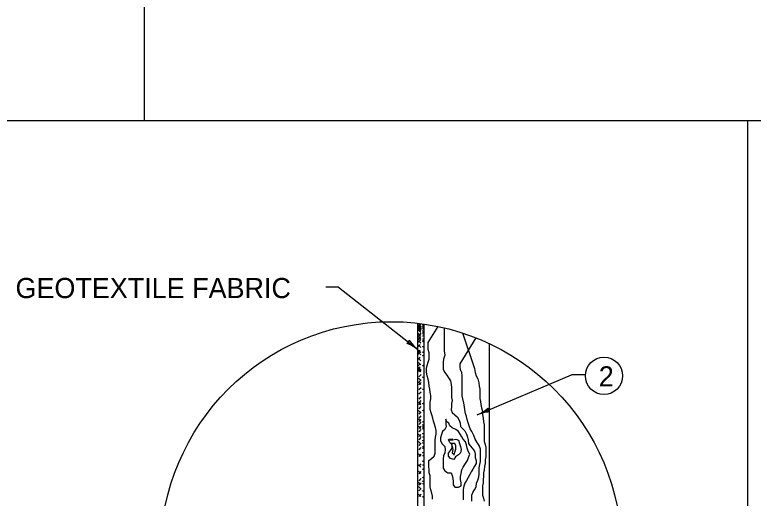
# Model space of a CAD drawing. Extents: x 1007 to 1035.5, y 1000.5 to 1021.5.
# Drawn here: x 1019.97 to 1027.3, y 1005.36 to 1010.16 of the extents above; entities that cross this region are included whole.
import ezdxf

# ---------------------------------------------------------------- set-up
doc = ezdxf.new("R2010")
doc.units = 0
doc.layers.add('Level 11', color=7, linetype='Continuous')

msp = doc.modelspace()

# ---------------------------------------------------------------- linework, layer by layer
at = {"layer": 'Level 11'}
for p, q in [((1021.25, 1021.5), (1021.25, 1009.1098)), ((1007, 1009.1098), (1035.5, 1009.1098)), ((1027.2443, 1000.5), (1027.2443, 1009.1098)), ((1023.1788, 1007.4549), (1023.0538, 1007.4549)), ((1023.1788, 1007.4549), (1023.9683, 1006.8357)), ((1023.9683, 1004.8763), (1023.9683, 1007.0968)), ((1023.995, 1007.0877), (1023.9728, 1007.0653)), ((1023.995, 1007.0854), (1023.9728, 1007.063)), ((1023.995, 1007.0743), (1023.9728, 1007.0519)), ((1023.9973, 1007.0587), (1023.975, 1007.0363)), ((1023.9973, 1007.052), (1023.975, 1007.0296)), ((1023.9767, 1007.0869), (1023.9995, 1007.0643)), ((1023.9767, 1007.0802), (1023.9995, 1007.0575)), ((1023.9767, 1007.0691), (1023.9995, 1007.0464)), ((1023.9767, 1007.0646), (1023.9995, 1007.0419)), ((1023.9767, 1007.0557), (1023.9995, 1007.033)), ((1024.0039, 1007.0431), (1023.9817, 1007.0207)), ((1024.0293, 1004.822), (1024.0293, 1007.0888)), ((1023.9723, 1006.9955), (1023.9951, 1006.9728)), ((1023.9745, 1007.0401), (1023.9973, 1007.0174)), ((1023.9745, 1007.0289), (1023.9973, 1007.0063)), ((1023.9745, 1006.9688), (1023.9973, 1006.9461)), ((1023.9973, 1006.9985), (1023.975, 1006.9761)), ((1023.9995, 1006.9941), (1023.9773, 1006.9717)), ((1023.9906, 1006.959), (1023.9683, 1006.9369)), ((1023.9906, 1006.9495), (1023.9683, 1006.9271)), ((1023.9906, 1006.9266), (1023.9683, 1006.9044)), ((1023.9956, 1006.9641), (1023.9734, 1006.9418)), ((1023.9745, 1006.9527), (1023.9973, 1006.9299)), ((1023.9745, 1006.9236), (1023.9973, 1006.9008)), ((1023.9906, 1006.8846), (1023.9683, 1006.8623)), ((1023.9906, 1006.8294), (1023.9683, 1006.8071)), ((1023.9745, 1006.8782), (1023.9973, 1006.8553)), ((1023.9745, 1006.8294), (1023.9973, 1006.8068)), ((1024.6803, 1004.822), (1024.6803, 1006.8935)), ((1023.9906, 1006.8102), (1023.9683, 1006.7878)), ((1023.9906, 1006.7582), (1023.9683, 1006.736)), ((1023.9745, 1006.8068), (1023.9973, 1006.7841)), ((1023.9906, 1006.6934), (1023.9683, 1006.6711)), ((1023.9745, 1006.7454), (1023.9973, 1006.7227)), ((1023.9748, 1006.7063), (1023.9975, 1006.6836)), ((1023.9906, 1006.6643), (1023.9683, 1006.6419)), ((1023.9906, 1006.6445), (1023.9683, 1006.6223)), ((1023.9748, 1006.6578), (1023.9975, 1006.6349)), ((1023.9748, 1006.6383), (1023.9975, 1006.6157)), ((1024.0002, 1006.6349), (1023.978, 1006.6128)), ((1023.9748, 1006.5508), (1023.9975, 1006.5279)), ((1024.0002, 1006.5865), (1023.978, 1006.5643)), ((1024.0002, 1006.5345), (1023.978, 1006.5123)), ((1024.5571, 1006.1865), (1025.4943, 1006.5843)), ((1025.6289, 1006.5843), (1025.4943, 1006.5843)), ((1023.9748, 1006.512), (1023.9975, 1006.4891)), ((1024.0002, 1006.5086), (1023.978, 1006.4863)), ((1024.0002, 1006.4568), (1023.978, 1006.4344)), ((1024.0002, 1006.414), (1023.978, 1006.3918)), ((1023.9748, 1006.311), (1023.9975, 1006.2883)), ((1023.9988, 1006.3662), (1023.9765, 1006.3438)), ((1023.9988, 1006.3304), (1023.9765, 1006.3081)), ((1023.9988, 1006.3078), (1023.9765, 1006.2856)), ((1023.9988, 1006.2689), (1023.9765, 1006.2466)), ((1023.9748, 1006.2299), (1023.9975, 1006.2073)), ((1023.9988, 1006.2169), (1023.9765, 1006.1946)), ((1023.9988, 1006.1782), (1023.9765, 1006.1558)), ((1023.9748, 1006.149), (1023.9975, 1006.1262)), ((1023.9988, 1006.1424), (1023.9765, 1006.1203)), ((1023.9988, 1006.1133), (1023.9765, 1006.0911)), ((1023.9748, 1006.0745), (1023.9975, 1006.0516)), ((1023.9988, 1006.0745), (1023.9765, 1006.0521)), ((1023.9988, 1006.0421), (1023.9765, 1006.0198)), ((1023.9748, 1005.9966), (1023.9975, 1005.9738)), ((1023.9988, 1005.9934), (1023.9765, 1005.9711)), ((1023.9988, 1005.961), (1023.9765, 1005.9387)), ((1023.9748, 1005.9221), (1023.9975, 1005.8995)), ((1023.9988, 1005.906), (1023.9765, 1005.8836)), ((1023.9748, 1005.799), (1023.9975, 1005.7763)), ((1023.9988, 1005.8638), (1023.9765, 1005.8415)), ((1023.9988, 1005.7959), (1023.9765, 1005.7735)), ((1023.9748, 1005.6921), (1023.9975, 1005.6693)), ((1023.9988, 1005.7018), (1023.9765, 1005.6794)), ((1023.9748, 1005.6271), (1023.9975, 1005.6046)), ((1023.9988, 1005.624), (1023.9765, 1005.6018)), ((1023.9748, 1005.5203), (1023.9975, 1005.4977)), ((1023.9988, 1005.5546), (1023.9765, 1005.5323)), ((1024.0008, 1005.5107), (1023.9785, 1005.4883)), ((1023.9748, 1005.4751), (1023.9975, 1005.4523)), ((1024.0008, 1005.4554), (1023.9785, 1005.4331)), ((1023.9748, 1005.4004), (1023.9975, 1005.3777)), ((1024.0008, 1005.4004), (1023.9785, 1005.3782))]:
    msp.add_line(p, q, dxfattribs=at)
for points in [[(1024.1128, 1005.3501), (1024.1128, 1005.3808), (1024.1077, 1005.4115), (1024.097, 1005.4423), (1024.0918, 1005.4731), (1024.0918, 1005.5038), (1024.0918, 1005.5398), (1024.0918, 1005.5808), (1024.0812, 1005.6115), (1024.0812, 1005.6423), (1024.076, 1005.6731), (1024.076, 1005.7039), (1024.076, 1005.7348), (1024.1023, 1005.7553), (1024.1286, 1005.7758), (1024.1393, 1005.8065), (1024.1393, 1005.8373), (1024.1393, 1005.8679), (1024.1393, 1005.8988), (1024.1393, 1005.9348), (1024.1447, 1005.9654), (1024.1498, 1005.9964), (1024.1498, 1006.0323), (1024.1447, 1006.0631), (1024.1342, 1006.0938), (1024.1234, 1006.1245), (1024.1181, 1006.1553), (1024.1077, 1006.1861), (1024.097, 1006.2169), (1024.0918, 1006.2478), (1024.0918, 1006.2786), (1024.0918, 1006.3143), (1024.097, 1006.3453), (1024.097, 1006.381), (1024.0918, 1006.4119), (1024.0865, 1006.4426), (1024.0812, 1006.4734), (1024.076, 1006.5094), (1024.0706, 1006.5402), (1024.06, 1006.5761), (1024.0548, 1006.612), (1024.0548, 1006.6478), (1024.06, 1006.6787), (1024.0706, 1006.7094), (1024.0812, 1006.7402), (1024.0812, 1006.7711), (1024.0812, 1006.8018), (1024.0706, 1006.8377), (1024.0706, 1006.8685), (1024.0706, 1006.9043), (1024.1694, 1007.0643)], [(1024.2293, 1007.051), (1024.2293, 1006.8223), (1024.2344, 1006.7813), (1024.2239, 1006.7402), (1024.2187, 1006.7094), (1024.2187, 1006.6787), (1024.2187, 1006.6376), (1024.2344, 1006.6068), (1024.2557, 1006.5811), (1024.2717, 1006.5554), (1024.2927, 1006.5248), (1024.2978, 1006.4888), (1024.3033, 1006.4581), (1024.3033, 1006.4221), (1024.3033, 1006.3913), (1024.3033, 1006.3606), (1024.3085, 1006.3298), (1024.3033, 1006.299), (1024.3033, 1006.2683), (1024.2978, 1006.2376), (1024.3085, 1006.2118), (1024.3348, 1006.1861), (1024.3614, 1006.1657), (1024.3772, 1006.1348), (1024.3877, 1006.104), (1024.3932, 1006.0734), (1024.4143, 1006.0476), (1024.4355, 1006.0271), (1024.4512, 1005.9964), (1024.4618, 1005.9654), (1024.4672, 1005.9348), (1024.4723, 1005.904), (1024.4884, 1005.8783), (1024.5095, 1005.8528), (1024.5306, 1005.8271), (1024.5359, 1005.7963), (1024.5359, 1005.7654), (1024.5464, 1005.7348), (1024.5464, 1005.7039), (1024.5306, 1005.6783), (1024.5148, 1005.6476), (1024.4989, 1005.6218), (1024.4831, 1005.5963), (1024.4672, 1005.5654), (1024.4512, 1005.5345), (1024.4355, 1005.509), (1024.425, 1005.4783), (1024.4195, 1005.4474), (1024.4195, 1005.4115), (1024.4195, 1005.3808), (1024.4195, 1005.3448)], [(1024.4098, 1007.0006), (1024.5306, 1006.6478), (1024.5359, 1006.6068), (1024.5464, 1006.5761), (1024.5623, 1006.5453), (1024.5728, 1006.5043), (1024.5782, 1006.4734), (1024.5834, 1006.4426), (1024.5834, 1006.4119), (1024.5834, 1006.381), (1024.5834, 1006.3503), (1024.5887, 1006.3195), (1024.5939, 1006.2888), (1024.5994, 1006.2581), (1024.61, 1006.222), (1024.61, 1006.1913), (1024.6152, 1006.1553), (1024.6206, 1006.1195), (1024.6258, 1006.0888), (1024.6258, 1006.0578), (1024.6258, 1006.022), (1024.6258, 1005.9861), (1024.6258, 1005.9553), (1024.6258, 1005.9245), (1024.6363, 1005.8938), (1024.6417, 1005.8631), (1024.6417, 1005.8323), (1024.6417, 1005.8013), (1024.6417, 1005.7706), (1024.6363, 1005.7398), (1024.6363, 1005.7039), (1024.6311, 1005.6731), (1024.6258, 1005.6423), (1024.6206, 1005.6115), (1024.6206, 1005.5758), (1024.6152, 1005.5448), (1024.6152, 1005.5141), (1024.61, 1005.4834), (1024.61, 1005.4526), (1024.61, 1005.4218), (1024.61, 1005.3911), (1024.6206, 1005.3602), (1024.6258, 1005.3294)], [(1024.5042, 1005.3294), (1024.5042, 1005.3602), (1024.5042, 1005.3911), (1024.5148, 1005.4165), (1024.5306, 1005.4423), (1024.5464, 1005.4731), (1024.5517, 1005.509), (1024.5623, 1005.5398), (1024.5728, 1005.5706), (1024.5782, 1005.6013), (1024.5782, 1005.632), (1024.5782, 1005.6628), (1024.5834, 1005.6935), (1024.5887, 1005.7245), (1024.5887, 1005.7553), (1024.5887, 1005.786), (1024.5887, 1005.8168), (1024.5887, 1005.8476), (1024.5782, 1005.8835), (1024.557, 1005.9143), (1024.5359, 1005.9451), (1024.5253, 1005.981), (1024.5042, 1006.022), (1024.4884, 1006.0476), (1024.4778, 1006.0784), (1024.4672, 1006.1093), (1024.4567, 1006.1401), (1024.4512, 1006.1709), (1024.4407, 1006.2016), (1024.4355, 1006.2376), (1024.4302, 1006.2683), (1024.425, 1006.304), (1024.4143, 1006.3453), (1024.4089, 1006.3761), (1024.4089, 1006.4068), (1024.4089, 1006.4376), (1024.4089, 1006.4786), (1024.4089, 1006.5146), (1024.4089, 1006.5453), (1024.4089, 1006.5761), (1024.4037, 1006.6068), (1024.3932, 1006.6326), (1024.3877, 1006.6633), (1024.3877, 1006.694), (1024.5471, 1006.9513)], [(1024.245, 1006.1451), (1024.245, 1006.099), (1024.2505, 1006.0682), (1024.2344, 1006.0424), (1024.2133, 1006.022), (1024.2027, 1005.9913), (1024.1922, 1005.9604), (1024.1922, 1005.9296), (1024.2081, 1005.8988), (1024.2344, 1005.8732), (1024.2398, 1005.8424), (1024.2344, 1005.8116), (1024.2239, 1005.7808), (1024.2187, 1005.7501), (1024.2187, 1005.7193), (1024.2187, 1005.6886), (1024.2187, 1005.6578), (1024.2344, 1005.632), (1024.2662, 1005.6115), (1024.2978, 1005.6115), (1024.3085, 1005.586), (1024.3139, 1005.5553), (1024.3192, 1005.5243), (1024.3192, 1005.4935), (1024.3348, 1005.4679), (1024.3719, 1005.4679), (1024.3984, 1005.4834), (1024.3984, 1005.5141), (1024.3932, 1005.5448), (1024.3932, 1005.5758), (1024.3984, 1005.6065), (1024.4037, 1005.6423), (1024.4195, 1005.6679), (1024.4407, 1005.7039), (1024.4618, 1005.7348), (1024.4723, 1005.7654), (1024.4831, 1005.7963), (1024.4672, 1005.8271), (1024.4567, 1005.8578), (1024.4512, 1005.8886), (1024.4407, 1005.9193), (1024.4195, 1005.9451), (1024.4037, 1005.9707), (1024.3877, 1005.9964), (1024.3719, 1006.022), (1024.3456, 1006.0424), (1024.3085, 1006.0578), (1024.2873, 1006.0784), (1024.2768, 1006.104), (1024.2557, 1006.1195), (1024.245, 1006.1451)], [(1024.2822, 1005.9398), (1024.3139, 1005.9398), (1024.3456, 1005.9451), (1024.3719, 1005.9348), (1024.3825, 1005.904), (1024.3932, 1005.8732), (1024.3984, 1005.8424), (1024.3932, 1005.8116), (1024.3719, 1005.7911), (1024.3403, 1005.7706), (1024.3244, 1005.7451), (1024.2927, 1005.7553), (1024.2717, 1005.7758), (1024.2717, 1005.8065), (1024.2927, 1005.8323), (1024.3085, 1005.8578), (1024.3085, 1005.8886), (1024.2873, 1005.9143), (1024.2717, 1005.9398), (1024.2768, 1005.9451), (1024.3139, 1005.9503)], [(1024.3297, 1005.786), (1024.3348, 1005.8168), (1024.3456, 1005.8476), (1024.3456, 1005.8783), (1024.3348, 1005.904), (1024.2978, 1005.904), (1024.3085, 1005.8732), (1024.3139, 1005.8424), (1024.3085, 1005.8116), (1024.3244, 1005.7963)]]:
    msp.add_lwpolyline(points, dxfattribs=at)
for centre, radius in [((1023.7039, 1004.822), 2.2901), ((1025.8163, 1006.5746), 0.1851)]:
    msp.add_circle(centre, radius, dxfattribs=at)
for centre, radius, start, end in [((1024.0211, 1007.0887), 0.00725, 220.17452, 310.27343), ((1024.0211, 1007.0798), 0.00725, 220.17452, 310.27343), ((1024.0211, 1007.0753), 0.00725, 220.17452, 310.27343), ((1024.0211, 1007.0687), 0.00725, 220.17452, 310.27343), ((1024.0211, 1007.0597), 0.00725, 220.17452, 310.27343), ((1024.0211, 1007.0486), 0.00725, 220.17452, 310.27343), ((1024.0211, 1007.0286), 0.00725, 220.17452, 310.27343), ((1024.0211, 1007.0152), 0.00725, 220.17452, 310.27343), ((1024.0211, 1006.9996), 0.00725, 220.17452, 310.27343), ((1024.0211, 1006.9772), 0.00725, 220.17452, 310.27343), ((1023.8514, 1006.9274), 0.0313, 280.66548, 2.78217), ((1023.7271, 1006.5281), 0.3909, 51.89088, 70.55966), ((1024.2096, 1007.1433), 0.3909, 213.23804, 231.88477), ((1024.019, 1006.9483), 0.00725, 220.17452, 310.27343), ((1024.019, 1006.9312), 0.00725, 220.17452, 310.27343), ((1024.019, 1006.9209), 0.00725, 220.17452, 310.27343), ((1023.7271, 1006.5281), 0.3909, 51.87866, 51.89088), ((1024.019, 1006.8729), 0.00725, 220.17452, 310.27343), ((1024.019, 1006.8181), 0.00725, 220.17452, 310.27343), ((1024.019, 1006.7838), 0.00725, 220.17452, 310.27343), ((1024.019, 1006.6845), 0.00725, 220.17452, 310.27343), ((1024.019, 1006.5679), 0.00725, 220.17452, 310.27343), ((1024.019, 1006.448), 0.00725, 220.17452, 310.27343), ((1024.019, 1006.3075), 0.00725, 220.17452, 310.27343), ((1024.4043, 1006.5464), 0.3909, 292.99722, 311.666), ((1024.6939, 1006.2445), 0.0313, 161.77182, 243.88851), ((1024.019, 1006.239), 0.00725, 220.17452, 310.27343), ((1024.4043, 1006.5464), 0.3909, 292.98499, 292.99722), ((1024.7098, 1005.8266), 0.3909, 94.34438, 112.99111), ((1024.019, 1006.1259), 0.00725, 220.17452, 310.27343), ((1024.019, 1006.0947), 0.00725, 220.17452, 310.27343), ((1024.019, 1006.081), 0.00725, 220.17452, 310.27343), ((1024.019, 1006.0707), 0.00725, 220.17452, 310.27343), ((1024.019, 1006.057), 0.00725, 220.17452, 310.27343), ((1024.019, 1006.009), 0.00725, 220.17452, 310.27343), ((1024.019, 1005.9748), 0.00725, 220.17452, 310.27343), ((1024.019, 1005.9405), 0.00725, 220.17452, 310.27343), ((1024.019, 1005.9165), 0.00725, 220.17452, 310.27343), ((1024.019, 1005.8788), 0.00725, 220.17452, 310.27343), ((1024.019, 1005.8651), 0.00725, 220.17452, 310.27343), ((1024.019, 1005.8206), 0.00725, 220.17452, 310.27343), ((1024.019, 1005.7897), 0.00725, 220.17452, 310.27343), ((1024.019, 1005.7349), 0.00725, 220.17452, 310.27343), ((1024.019, 1005.6972), 0.00725, 220.17452, 310.27343), ((1024.019, 1005.6561), 0.00725, 220.17452, 310.27343), ((1024.019, 1005.5738), 0.00725, 220.17452, 310.27343), ((1024.019, 1005.5361), 0.00725, 220.17452, 310.27343), ((1024.019, 1005.5122), 0.00725, 220.17452, 310.27343), ((1024.019, 1005.4402), 0.00725, 220.17452, 310.27343), ((1024.019, 1005.3819), 0.00725, 220.17452, 310.27343)]:
    msp.add_arc(centre, radius, start, end, dxfattribs=at)

# ---------------------------------------------------------------- texts
for s, p in [('GEOTEXTILE FABRIC', (1019.9732, 1007.3463)), ('2', (1025.7646, 1006.4698))]:
    msp.add_text(s, height=0.2, dxfattribs=at).set_placement(p)

doc.saveas('drawing.dxf')
